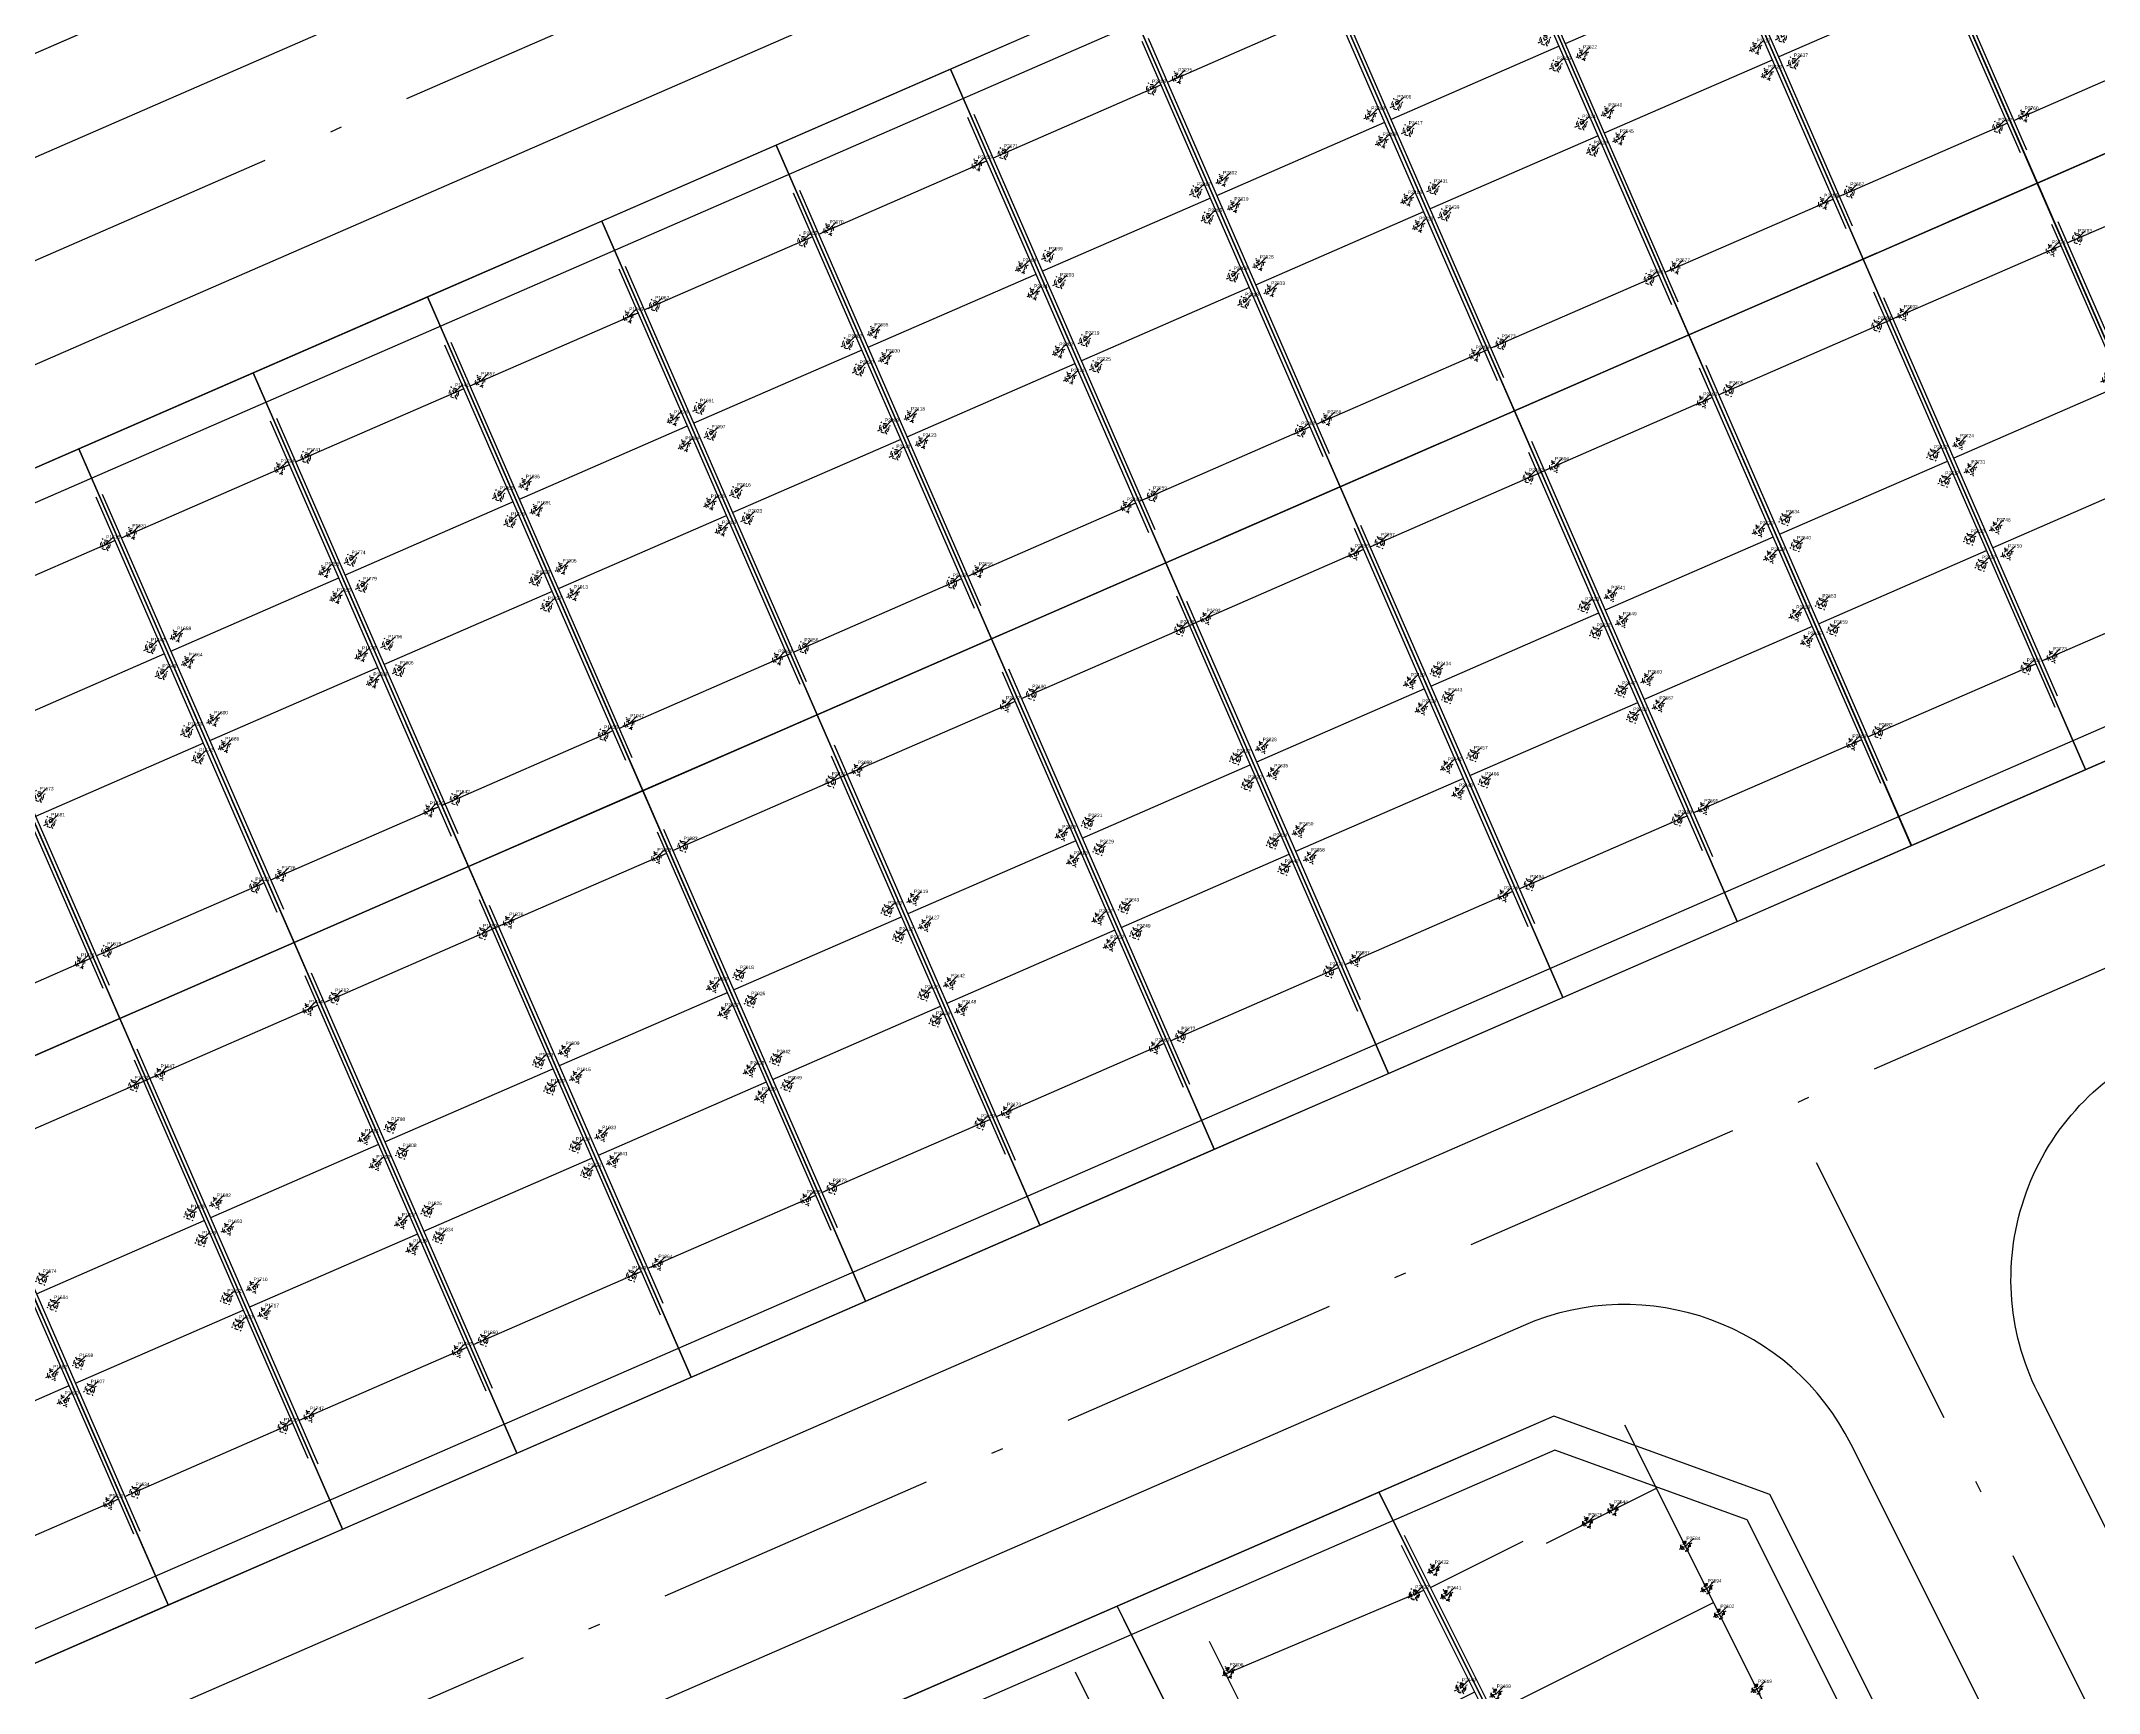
# Model space of a CAD drawing. Header units: millimetres. Extents: x 567980 to 569430, y 2065777 to 2066666.
# Drawn here: x 568764.2 to 568829.1, y 2066406.3 to 2066458.4 of the extents above; entities that cross this region are included whole.
import ezdxf
from ezdxf.enums import TextEntityAlignment as Align
from ezdxf.xclip import XClip

# ---------------------------------------------------------------- set-up
doc = ezdxf.new("R2010")
doc.units = ezdxf.units.MM
for name, pattern in [('ACAD_ISO10W100', [18.5, 12, -3, 0.5, -3]), ('CENTER', [3, 1.5, -0.5, 0.5, -0.5]), ('CENTER2', [1.125, 0.75, -0.125, 0.125, -0.125]), ('HIDDEN', [0.75, 0.5, -0.25]), ('Xref Grid A16$0$CENTER2', [1.125, 0.75, -0.125, 0.125, -0.125])]:
    doc.linetypes.add(name, pattern=pattern)
for name, color, linetype in [('01.AXIS', 160, 'CENTER2'), ('13.BEAM', 8, 'Continuous'), ('CDC.01.AXIS', 160, 'CENTER2'), ('ChiaLo', 128, 'CENTER'), ('datOlienke', 42, 'Continuous'), ('LogDg', 7, 'Continuous'), ('LoLK', 6, 'Continuous'), ('RANHGIOI', 2, 'HIDDEN'), ('TimDg', 222, 'Continuous'), ('ViaHeS', 32, 'Continuous'), ('Xref Grid A16$0$01.AXIS', 160, 'Xref Grid A16$0$CENTER2')]:
    doc.layers.add(name, color=color, linetype=linetype)
for name, color, linetype, lineweight in [('A-DIM', 251, 'Continuous', 15), ('A-KY HIEU', 34, 'Continuous', 20), ('A-NET THAY', 125, 'Continuous', 18), ('A-TUONG', 255, 'Continuous', 35), ('boDnv', 54, 'Continuous', 25), ('E- RANH GIOI', 1, 'CENTER', 13), ('kata_text', 254, 'Continuous', 30)]:
    doc.layers.add(name, color=color, linetype=linetype, lineweight=lineweight)
doc.styles.add('kata_dim', font='vnrms.shx', dxfattribs={"width": 0.66, "oblique": 7})
doc.styles.add('kata_text', font='arial.ttf', dxfattribs={"width": 0.8})
doc.styles.add('rms', font='romans.shx', dxfattribs={"width": 0.7, "bigfont": 'vns.shx'})
doc.linetypes.add('ADL', pattern='A,0.125,-0.15,["++",rms,S=0.5,R=0,X=0,Y=-0.2245],-1.35,1.125', length=2.75)
doc.dimstyles.new('kata_dim_iso', dxfattribs={"dimtxt": 2.5, "dimasz": 1.5, "dimexe": 1.5, "dimexo": 2.5, "dimtad": 1, "dimdec": 0, "dimzin": 0, "dimdsep": 46, "dimtxsty": 'kata_dim', "dimblk": 'kata_block_ArchTick', "dimcen": 0.09, "dimdle": 1.2, "dimclrd": 8, "dimclre": 8, "dimclrt": 3, "dimadec": 0, "dimazin": 0, "dimtfac": 1, "dimtdec": 0, "dimtix": 1, "dimtofl": 0, "dimtmove": 0, "dimatfit": 3, "dimfxl": 3.75, "dimfxlon": 1, "dimtolj": 1, "dimtzin": 0, "dimarcsym": 0})

# ---------------------------------------------------------------- blocks, each defined once
blk = doc.blocks.new('NEN')
at = {"layer": 'boDnv', "color": 10, "linetype": 'ADL', "ltscale": 0.25}
for points in [[(116.663, 150.753), (122.733, 148.551), (135.807, 122.411), (133.753, 116.749), (-8.129, 54.905), (-13.649, 57.26), (-23.763, 84.693), (-21.221, 90.652)], [(156.672, 80.693), (146.026, 101.979), (139.956, 104.181), (-3.204, 41.78), (-5.746, 35.822), (2.49, 13.482), (8.01, 11.127), (154.618, 75.032)], [(138.064, -70.202), (163.347, -55.493), (165.206, -49.265), (120.533, 40.055), (114.463, 42.257), (87.67, 30.578), (85.617, 24.916), (132.335, -68.493)]]:
    blk.add_lwpolyline(points, close=True, dxfattribs=at)
at = {"layer": 'ChiaLo', "ltscale": 5}
for p, q in [((136.715, 66.137), (122.897, 97.836)), ((131.214, 63.74), (117.397, 95.439)), ((125.714, 61.342), (111.897, 93.041)), ((120.214, 58.945), (106.397, 90.644)), ((114.714, 56.547), (100.897, 88.247)), ((109.214, 54.15), (95.396, 85.849)), ((103.713, 51.752), (89.896, 83.452)), ((98.213, 49.355), (84.396, 81.054)), ((92.713, 46.957), (78.896, 78.657)), ((87.213, 44.56), (73.396, 76.259)), ((81.713, 42.163), (67.895, 73.862)), ((76.212, 39.765), (62.395, 71.464)), ((70.712, 37.368), (56.895, 69.067))]:
    blk.add_line(p, q, dxfattribs=at)
for points in [[(130.171, 135.915), (-19.638, 70.615)], [(152.12, 92.029), (-2.661, 24.563)], [(116.573, 25.616), (108.915, 40.929)], [(151.192, -63.721), (100.653, 37.328)]]:
    blk.add_lwpolyline(points, dxfattribs=at)
at = {"layer": 'datOlienke'}
for points in [[(116.629, 151.829), (123.449, 149.355), (136.893, 122.474), (134.546, 116.004), (-8.125, 53.816), (-14.438, 56.509), (-24.839, 84.72), (-21.985, 91.41)], [(157.758, 80.756), (146.742, 102.783), (139.922, 105.257), (-3.967, 42.538), (-6.821, 35.849), (1.701, 12.732), (8.014, 10.038), (155.411, 74.287)], [(138.192, -71.285), (164.192, -56.158), (166.277, -49.172), (121.249, 40.859), (114.429, 43.333), (86.877, 31.323), (84.53, 24.853), (131.634, -69.327)]]:
    blk.add_lwpolyline(points, close=True, dxfattribs=at)
at = {"layer": 'LogDg'}
blk.add_lwpolyline([(34.296, -348.766, -0.124666), (14.114, -339.771, 0.262937), (-5.331, -336.771, -0.009345), (-40.959, -349.473), (-145.868, -384.68, 0.405257), (-155.456, -403.235), (-146.557, -432.72), (-158.046, -436.187), (-166.572, -407.936, 0.423227), (-185.704, -398.049), (-272.077, -427.035, 0.40652), (-277.181, -436.964), (-262.947, -483.397), (-271.552, -486.035), (-285.593, -440.232, 0.421949), (-295.787, -434.992), (-422.26, -477.436, 0.346831), (-427.684, -485.726), (-426.662, -497.249, 0.109851), (-417.21, -527.045), (-422.398, -530.058, -0.109851), (-432.639, -497.779), (-433.194, -491.512, 0.484967), (-443.708, -484.634), (-484.199, -498.222, 0.36701), (-492.228, -511.51), (-484.402, -560.012), (-490.326, -560.967), (-497.433, -516.92, 0.457512), (-512.889, -507.388), (-525.337, -511.314, 0.375227), (-533.554, -524.795, 0.049445), (-523.248, -562.118), (-518.404, -576.577), (-525.515, -578.96), (-530.307, -564.659, -0.044276), (-540.221, -530.036, 0.448349), (-555.614, -520.863), (-568.853, -525.038), (-576.072, -502.149), (-552.391, -494.681, 0.333336), (-544.003, -482.976), (-545.865, -397.305, 0.120559), (-569.998, -307.198), (-621.979, -219.712, 0.334943), (-635.359, -214.239), (-686.931, -227.855), (-689.803, -216.977), (-647.957, -205.93, 0.498191), (-640.704, -188.198), (-654.378, -165.183, -0.144979), (-668.853, -108.061), (-659.845, 118.23, 0.428088), (-671.924, 130.707), (-689.222, 130.58), (-689.305, 141.83), (-670.344, 141.969, 0.400474), (-658.442, 153.492), (-657.828, 168.904), (-656.06, 189.374), (-648.588, 188.728), (-650.341, 168.432), (-650.889, 154.678, 0.425345), (-638.921, 142.201), (-621.613, 142.328, 0.402651), (-609.707, 153.94), (-609.387, 163.859, -0.019867), (-608.227, 179.942), (-606.8, 192.652), (-600.838, 191.983), (-602.264, 179.273, 0.019867), (-603.39, 163.665), (-603.676, 154.802, 0.425871), (-591.594, 142.415), (-548.362, 142.733), (-548.28, 131.483), (-592.887, 131.155, 0.401789), (-604.791, 119.578), (-607.754, 35.571, -0.005984), (-607.983, 30.718, 0.462462), (-599.177, 22.287), (-555.377, 26.801), (-554.762, 20.832), (-603.242, 15.836, 0.355613), (-610.381, 8.689), (-613.794, -24.838, 0.475348), (-605.015, -33.606), (-508.268, -23.636, 0.016072), (-476.806, -19.368, 0.37392), (-470.138, -11.259), (-470.705, 9.348), (-464.707, 9.513), (-464.235, -7.648, 0.461916), (-454.747, -15.288), (-421.581, -8.993, 0.020567), (-382.015, 0.216), (-299.764, 22.963, 0.415004), (-292.798, 35.293), (-296.969, 50.218), (-285.412, 53.448), (-281.218, 38.439, 0.413423), (-268.921, 31.492), (-169.968, 58.858, 0.427702), (-164.496, 69.052), (-169.623, 84.754), (-163.92, 86.616), (-158.479, 69.956, 0.400853), (-148.742, 64.729), (-123.897, 71.6, 0.437327), (-113.795, 91.173), (-114.462, 93.013), (-128.551, 136.154), (-105.736, 143.605), (-91.769, 100.833), (-90.91, 98.466, 0.429754), (-70.957, 89.772, 0.001079), (-63.934, 92.766, 0.001474), (-62.342, 93.454), (-47.534, 99.909, 0.386536), (-43.126, 109.726), (-48.301, 125.574), (-42.598, 127.436), (-38.076, 113.59, 0.442444), (-27.275, 108.739), (111.617, 169.28, 0.414214), (115.754, 179.811), (109.361, 194.478), (114.861, 196.875), (121.255, 182.208, 0.414214), (131.785, 178.071), (252.97, 230.894), (276.872, 241.312), (291.579, 249.057, 0.419837), (295.267, 261.365), (290.95, 269.196), (301.459, 274.99), (306.058, 266.648, 0.408717), (318.136, 263.031), (326.546, 267.464), (332.148, 256.836), (324.233, 252.656, 0.419466), (320.555, 240.352), (397.092, 101.523, 0.433643), (408.413, 98.649), (440.787, 119.386), (444.023, 114.334), (410.428, 92.813, 0.395048), (407.737, 82.215), (451.056, 3.639, -0.005576), (472.219, -35.781, 0.422017), (490.066, -41.118), (502.995, -33.918), (514.672, -54.886), (500.295, -62.892, 0.404193), (495.052, -80.181), (502.502, -94.711), (491.824, -100.186), (485.095, -87.061, 0.424556), (467.192, -81.64), (316.164, -165.913), (307.211, -171.115, 0.396001), (304.075, -181.611), (326.147, -225.742), (318.098, -229.768), (296.726, -187.038, 0.432664), (285.552, -183.699), (178.072, -246.148, 0.389772), (174.86, -256.488), (194.1, -297.126), (188.677, -299.693), (170.231, -260.733, 0.439085), (158.982, -257.239), (145.496, -265.075, -0.013452), (97.701, -291.151, 0.262926), (86.853, -307.563, -0.162068), (76.015, -333.842, 0.270323), (72.318, -353.653), (79.981, -375.074), (57.383, -383.157), (49.72, -361.737, 0.270325), (34.296, -348.766)], format="xyb", dxfattribs=at)
for points in [[(-6.653, 51.185), (136.874, 113.746, 0.429738), (140.832, 124.658), (126.05, 154.214, 0.398858), (115.699, 157.969), (-24.481, 96.867, 0.397369), (-28.79, 86.766), (-17.356, 55.751, 0.431261)], [(-1.168, 12.049), (-9.545, 35.211, -0.395588), (-5.218, 45.265), (140.335, 108.71, -0.398858), (150.687, 104.955), (161.697, 82.941, -0.429738), (157.739, 72.029), (9.552, 7.436, -0.433088)], [(133.661, 54.988), (161.2, 66.992, -0.398858), (171.552, 63.237), (214.134, -21.902, -0.395833), (211.002, -32.395), (185.019, -47.512, -0.432836), (173.841, -44.175), (129.703, 44.076, -0.429738)], [(81.968, 23.269), (128.805, -70.377, 0.432836), (139.983, -73.714), (165.966, -58.597, 0.395833), (169.098, -48.104), (123.817, 42.43, 0.398858), (113.466, 46.185), (85.926, 34.181, 0.429738)]]:
    blk.add_lwpolyline(points, format="xyb", close=True, dxfattribs=at)
at = {"layer": 'LoLK'}
for points in [[(63.469, 106.84), (57.969, 104.443), (65.961, 86.109), (71.461, 88.506)], [(128.398, 100.234), (122.897, 97.836), (129.69, 82.252), (135.19, 84.65)], [(122.897, 97.836), (117.397, 95.439), (124.19, 79.855), (129.69, 82.252)], [(117.397, 95.439), (111.897, 93.041), (118.69, 77.458), (124.19, 79.855)], [(111.897, 93.041), (106.397, 90.644), (113.19, 75.06), (118.69, 77.458)], [(106.397, 90.644), (100.897, 88.247), (107.689, 72.663), (113.19, 75.06)], [(100.897, 88.247), (95.396, 85.849), (102.189, 70.265), (107.689, 72.663)], [(95.396, 85.849), (89.896, 83.452), (96.689, 67.868), (102.189, 70.265)], [(135.19, 84.65), (129.69, 82.252), (136.715, 66.137), (142.215, 68.535)], [(89.896, 83.452), (84.396, 81.054), (91.189, 65.47), (96.689, 67.868)], [(129.69, 82.252), (124.19, 79.855), (131.214, 63.74), (136.715, 66.137)], [(84.396, 81.054), (78.896, 78.657), (85.689, 63.073), (91.189, 65.47)], [(124.19, 79.855), (118.69, 77.458), (125.714, 61.342), (131.214, 63.74)], [(78.896, 78.657), (73.396, 76.259), (80.188, 60.675), (85.689, 63.073)], [(118.69, 77.458), (113.19, 75.06), (120.214, 58.945), (125.714, 61.342)], [(73.396, 76.259), (67.895, 73.862), (74.688, 58.278), (80.188, 60.675)], [(113.19, 75.06), (107.689, 72.663), (114.714, 56.547), (120.214, 58.945)], [(67.895, 73.862), (62.395, 71.464), (69.188, 55.88), (74.688, 58.278)], [(107.689, 72.663), (102.189, 70.265), (109.214, 54.15), (114.714, 56.547)], [(62.395, 71.464), (56.895, 69.067), (63.688, 53.483), (69.188, 55.88)], [(102.189, 70.265), (96.689, 67.868), (103.713, 51.752), (109.214, 54.15)], [(96.689, 67.868), (91.189, 65.47), (98.213, 49.355), (103.713, 51.752)], [(91.189, 65.47), (85.689, 63.073), (92.713, 46.957), (98.213, 49.355)], [(85.689, 63.073), (80.188, 60.675), (87.213, 44.56), (92.713, 46.957)], [(80.188, 60.675), (74.688, 58.278), (81.713, 42.163), (87.213, 44.56)], [(74.688, 58.278), (69.188, 55.88), (76.212, 39.765), (81.713, 42.163)], [(69.188, 55.88), (63.688, 53.483), (70.712, 37.368), (76.212, 39.765)], [(63.688, 53.483), (58.188, 51.086), (65.212, 34.97), (70.712, 37.368)], [(121.249, 40.859), (114.429, 43.333), (108.915, 40.929), (116.573, 25.616), (126.412, 30.537)], [(108.915, 40.929), (100.653, 37.328), (108.524, 21.59), (116.573, 25.616)], [(100.653, 37.328), (92.391, 33.727), (100.475, 17.564), (108.524, 21.59)]]:
    blk.add_lwpolyline(points, close=True, dxfattribs=at)
at = {"layer": 'RANHGIOI', "color": 1, "ltscale": 9, "const_width": 1}
blk.add_lwpolyline([(460, -51.299, 0.006594), (435.293, -5.051), (303.078, 234.769), (284.672, 225.077), (-55.993, 76.586), (-56.839, 76.223, -0.005137), (-90.743, 62.093), (-377.217, -17.133, -0.020567), (-418.225, -26.678), (-463.443, -35.259, -0.021218), (-506.422, -41.541), (-623.638, -53.62), (-626.464, -70.884, 0.128574), (-620.42, -135.36), (-615.505, -148.86, 0.039408), (-607.143, -167.188), (-594.172, -190.555), (-547.57, -259.493, -0.11987), (-522.704, -326.397), (-507.917, -451.947), (-504.475, -473.277), (-499.271, -471.636), (-50.48, -321.024, 0.050684), (130.425, -239.135), (301.319, -139.843)], format="xyb", close=True, dxfattribs=at)
at = {"layer": 'RANHGIOI', "color": 5, "ltscale": 20, "const_width": 3}
blk.add_lwpolyline([(77.126, -402.722), (-90.743, 62.093)], dxfattribs=at)
at = {"layer": 'TimDg', "linetype": 'ACAD_ISO10W100', "ltscale": 0.75}
blk.add_lwpolyline([(-618.456, -41.023), (-507.652, -29.604, 0.021218), (-465.681, -23.47), (-420.462, -14.888, 0.020567), (-380.415, -5.567), (-94.607, 73.475, 0.005041), (-61.569, 87.252, 0.001474), (-59.945, 87.954), (279.472, 235.9), (307.904, 250.872)], format="xyb", dxfattribs=at)
for points in [[(80.71, -412.741), (34.278, -282.941), (-103.138, 96.993), (-128.229, 173.827)], [(335.549, -254.599), (124.099, 168.176)], [(150.079, 116.23), (-16.139, 43.778)], [(170.944, 74.512), (-58.789, -25.625)], [(176.4, -55.997), (121.833, 53.105)]]:
    blk.add_lwpolyline(points, dxfattribs=at)
at = {"layer": 'ViaHeS', "elevation": 0}
blk.add_lwpolyline([(-483.362, -504.27), (-441.21, -490.124), (-436.029, -493.514), (-435.627, -498.044, 0.109851), (-424.993, -531.564), (-414.615, -525.539, -0.109851), (-423.674, -496.984), (-424.342, -489.445), (-420.001, -483.006), (-295.249, -441.14), (-289.043, -444.33), (-275.854, -487.354), (-258.645, -482.078), (-271.972, -438.601), (-268.698, -432.23), (-181.634, -403.012), (-172.975, -407.486), (-163.79, -437.92), (-140.813, -430.986), (-150.211, -399.847), (-145.597, -390.918), (-39.026, -355.153, 0.008545), (-6.235, -343.522, -0.249193), (12.375, -345.964, 0.09975), (30.772, -354.181, -0.256949), (45.215, -366.957), (51.733, -385.178), (85.63, -373.053), (79.112, -354.831, -0.256949), (82.174, -335.793, 0.136918), (92.607, -310.438, -0.249193), (103.308, -295.017, 0.012659), (148.511, -270.262), (162.157, -262.333), (168.62, -264.341), (185.966, -300.977), (196.811, -295.842), (179.033, -258.291), (181.216, -251.26), (287.384, -189.574), (293.944, -191.534), (314.073, -231.781), (330.172, -223.729), (309.538, -182.474), (311.625, -175.49), (319.134, -171.127), (408.277, -121.386), (412.274, -122.589), (434.351, -165.321), (442.347, -161.19), (420.137, -118.201), (421.38, -114.074), (470.335, -86.758), (479.641, -89.576), (486.485, -102.924), (507.841, -91.973), (500.499, -77.654), (503.421, -68.019), (517.591, -60.128), (500.076, -28.676), (486.971, -35.974), (477.625, -33.17, 0.0056), (456.311, 6.536), (412.324, 86.322), (414.12, 93.398), (444.832, 113.071), (439.977, 120.649), (409.766, 101.296), (403.142, 102.978), (327.714, 239.794), (330.524, 249.193), (334.945, 251.528), (323.749, 272.772), (318.926, 270.23), (309.354, 273.096), (306.713, 277.887), (285.696, 266.299), (288.11, 261.921), (285.295, 252.529), (274.271, 246.724), (129.387, 183.571), (122.806, 186.157), (117.612, 198.074), (106.611, 193.279), (111.806, 181.362), (109.22, 174.781), (26.33, 138.65), (-29.869, 114.154), (-36.004, 116.909), (-39.746, 128.368), (-51.153, 124.642), (-47.055, 112.092), (-50.086, 105.341), (-75.921, 94.08), (-84.511, 97.937), (-100.033, 145.467), (-134.254, 134.292), (-118.657, 86.529), (-123.231, 78.009), (-150.258, 70.535), (-156.629, 73.955), (-161.068, 87.547), (-172.475, 83.822), (-168.207, 70.753), (-171.474, 64.667), (-269.546, 37.545), (-275.711, 41.028), (-279.634, 55.063), (-302.748, 48.603), (-298.843, 34.63), (-302.316, 28.482), (-383.614, 5.999, -0.020567), (-422.7, -3.099), (-456.246, -9.465), (-461.296, -5.399), (-461.708, 9.595), (-473.703, 9.265), (-473.239, -7.637), (-478.028, -13.489, -0.015955), (-508.883, -17.667), (-606.147, -27.691), (-610.614, -23.229), (-607.49, 7.461), (-602.01, 12.947), (-554.455, 17.848), (-555.685, 29.785), (-600.448, 25.172), (-605.043, 29.645, 0.007073), (-604.756, 35.466), (-601.912, 116.095), (-594.665, 123.142), (-548.221, 123.483), (-548.421, 150.733), (-593.42, 150.402), (-600.493, 157.35, -0.027886), (-599.283, 178.939), (-597.857, 191.648), (-609.782, 192.987), (-611.208, 180.277, 0.019867), (-612.385, 163.955), (-612.597, 157.389), (-619.823, 150.342), (-639.316, 150.198), (-646.998, 158.133), (-646.598, 168.196), (-644.852, 188.405), (-659.796, 189.697), (-661.572, 169.14), (-662.014, 158.023), (-670.332, 149.97), (-689.364, 149.83), (-689.163, 122.58), (-671.417, 122.71), (-663.736, 114.776), (-672.6, -107.912, 0.144979), (-657.602, -167.099), (-644.687, -188.836), (-648.335, -197.756), (-691.845, -209.242), (-684.889, -235.59), (-633.86, -222.118), (-622.039, -226.953), (-573.255, -309.058, -0.120474), (-549.614, -397.387), (-547.842, -478.902), (-555.298, -489.306), (-577.876, -496.427), (-567.048, -530.76), (-552.743, -526.248), (-543.713, -531.719, 0.042979), (-533.836, -565.928), (-529.071, -580.151), (-514.848, -575.386), (-519.719, -560.846, -0.045576), (-529.315, -527.166), (-523.005, -516.87), (-508.247, -512.215), (-500.456, -517.02), (-493.287, -561.445), (-481.44, -559.534), (-488.883, -513.408), (-483.362, -504.27)], format="xyb", dxfattribs=at)
at = {"layer": 'ViaHeS'}
for points in [[(116.629, 151.829), (123.449, 149.355), (136.893, 122.474), (134.546, 116.004), (-8.125, 53.816), (-14.438, 56.509), (-24.839, 84.72), (-21.985, 91.41)], [(157.758, 80.756), (146.742, 102.783), (139.922, 105.257), (-3.967, 42.538), (-6.821, 35.849), (1.701, 12.732), (8.014, 10.038), (155.411, 74.287)], [(138.192, -71.285), (164.192, -56.158), (166.277, -49.172), (121.249, 40.859), (114.429, 43.333), (86.877, 31.323), (84.53, 24.853), (131.634, -69.327)]]:
    blk.add_lwpolyline(points, close=True, dxfattribs=at)
blk = doc.blocks.new('NEN M01')
at = {"layer": 'datOlienke'}
blk.add_lwpolyline([(4.737, 4.993), (3.439, 29.587), (-1.824, 34.58), (-158.789, 34.58), (-164.078, 29.588), (-165.502, 4.992), (-160.791, 0), (0, 0)], close=True, dxfattribs=at)
at = {"layer": 'LoLK'}
for points in [[(-86.396, 34.58), (-92.396, 34.58), (-92.396, 17.58), (-86.396, 17.58)], [(-80.396, 34.58), (-86.396, 34.58), (-86.396, 17.58), (-80.396, 17.58)], [(-74.396, 34.58), (-80.396, 34.58), (-80.396, 17.58), (-74.396, 17.58)], [(-68.396, 34.58), (-74.396, 34.58), (-74.396, 17.58), (-68.396, 17.58)], [(-62.396, 34.58), (-68.396, 34.58), (-68.396, 17.58), (-62.396, 17.58)], [(-56.396, 34.58), (-62.396, 34.58), (-62.396, 17.58), (-56.396, 17.58)], [(-50.396, 34.58), (-56.396, 34.58), (-56.396, 17.58), (-50.396, 17.58)], [(-44.396, 34.58), (-50.396, 34.58), (-50.396, 17.58), (-44.396, 17.58)], [(-38.396, 34.58), (-44.396, 34.58), (-44.396, 17.58), (-38.396, 17.58)], [(-32.396, 34.58), (-38.396, 34.58), (-38.396, 17.58), (-32.396, 17.58)], [(-26.396, 34.58), (-32.396, 34.58), (-32.396, 17.58), (-26.396, 17.58)], [(-20.396, 34.58), (-26.396, 34.58), (-26.396, 17.58), (-20.396, 17.58)], [(-14.396, 34.58), (-20.396, 34.58), (-20.396, 17.58), (-14.396, 17.58)], [(-92.396, 17.58), (-98.396, 17.58), (-98.396, 0), (-92.396, 0)], [(-86.396, 17.58), (-92.396, 17.58), (-92.396, 0), (-86.396, 0)], [(-80.396, 17.58), (-86.396, 17.58), (-86.396, 0), (-80.396, 0)], [(-74.396, 17.58), (-80.396, 17.58), (-80.396, 0), (-74.396, 0)], [(-68.396, 17.58), (-74.396, 17.58), (-74.396, 0), (-68.396, 0)], [(-62.396, 17.58), (-68.396, 17.58), (-68.396, 0), (-62.396, 0)], [(-56.396, 17.58), (-62.396, 17.58), (-62.396, 0), (-56.396, 0)], [(-50.396, 17.58), (-56.396, 17.58), (-56.396, 0), (-50.396, 0)], [(-44.396, 17.58), (-50.396, 17.58), (-50.396, 0), (-44.396, 0)], [(-38.396, 17.58), (-44.396, 17.58), (-44.396, 0), (-38.396, 0)], [(-32.396, 17.58), (-38.396, 17.58), (-38.396, 0), (-32.396, 0)], [(-26.396, 17.58), (-32.396, 17.58), (-32.396, 0), (-26.396, 0)], [(-20.396, 17.58), (-26.396, 17.58), (-26.396, 0), (-20.396, 0)], [(-14.396, 17.58), (-20.396, 17.58), (-20.396, 0), (-14.396, 0)]]:
    blk.add_lwpolyline(points, close=True, dxfattribs=at)
blk = doc.blocks.new('A$C758D662A')
at = {"linetype": 'HIDDEN', "ltscale": 500}
for radius in [300, 200]:
    blk.add_circle((0, 0), radius, dxfattribs=at)
at = {"layer": 'CDC.01.AXIS', "ltscale": 200}
for p, q in [((437, 0), (-437, 0)), ((0, 437), (0, -437))]:
    blk.add_line(p, q, dxfattribs=at)
blk = doc.blocks.new('A16 - 2')
at = {"layer": 'Xref Grid A16$0$01.AXIS', "ltscale": 500}
for p, q in [((0.11, -1.37), (0.11, -15.086)), ((5.89, -1.37), (5.89, -15.086)), ((0.11, -2.11), (6, -2.11)), ((0.11, -6.91), (5.89, -6.91)), ((0.11, -9.99), (5.89, -9.99)), ((0.11, -13.89), (5.89, -13.89))]:
    blk.add_line(p, q, dxfattribs=at)
at = {"xscale": 0.0005, "yscale": 0.0005, "zscale": 0.0005}
for p in [(0.45, -2.11), (5.55, -2.11), (0.45, -6.55), (5.55, -6.55), (0.45, -7.45), (5.55, -7.45), (0.45, -9.45), (5.55, -9.45), (0.45, -10.35), (5.55, -10.35), (0.45, -13.89), (5.55, -13.89)]:
    blk.add_blockref('A$C758D662A', p, dxfattribs=at)
blk = doc.blocks.new('A11 - 2')
at = {"layer": 'Xref Grid A16$0$01.AXIS', "ltscale": 500}
for p, q in [((0.11, -1.086), (0.11, -15.387)), ((5.89, -1.086), (5.89, -15.387)), ((0.11, -2.11), (6, -2.11)), ((0.11, -6.91), (5.89, -6.91)), ((0.11, -9.99), (5.89, -9.99)), ((0.11, -13.89), (5.89, -13.89))]:
    blk.add_line(p, q, dxfattribs=at)
at = {"xscale": 0.0005, "yscale": 0.0005, "zscale": 0.0005}
for p in [(0.45, -2.11), (5.55, -2.11), (0.45, -6.55), (5.55, -6.55), (0.45, -7.45), (5.55, -7.45), (0.45, -9.45), (5.55, -9.45), (0.45, -10.35), (5.55, -10.35), (0.45, -13.89), (5.55, -13.89)]:
    blk.add_blockref('A$C758D662A', p, dxfattribs=at)
blk = doc.blocks.new('A16 SAO - 2')
at = {"layer": 'Xref Grid A16$0$01.AXIS', "ltscale": 500}
for p, q in [((0.11, -1.086), (0.11, -15.387)), ((5.89, -1.086), (5.89, -15.387)), ((0.11, -2.11), (6, -2.11)), ((0.11, -6.91), (5.89, -6.91)), ((0.11, -9.99), (5.89, -9.99)), ((0.11, -13.89), (5.89, -13.89))]:
    blk.add_line(p, q, dxfattribs=at)
at = {"xscale": 0.0005, "yscale": 0.0005, "zscale": 0.0005}
for p in [(0.45, -2.11), (5.55, -2.11), (0.45, -6.55), (5.55, -6.55), (0.45, -7.45), (5.55, -7.45), (0.45, -9.45), (5.55, -9.45), (0.45, -10.35), (5.55, -10.35), (0.45, -13.89), (5.55, -13.89)]:
    blk.add_blockref('A$C758D662A', p, dxfattribs=at)
blk = doc.blocks.new('A11 SAO-2')
at = {"layer": 'Xref Grid A16$0$01.AXIS', "ltscale": 500}
for p, q in [((0.11, -1.086), (0.11, -15.387)), ((5.89, -1.086), (5.89, -15.387)), ((0.11, -2.11), (5.89, -2.11)), ((0.11, -6.91), (5.89, -6.91)), ((0.11, -9.99), (5.89, -9.99)), ((0.11, -13.89), (5.89, -13.89))]:
    blk.add_line(p, q, dxfattribs=at)
at = {"xscale": 0.0005, "yscale": 0.0005, "zscale": 0.0005}
for p in [(0.45, -2.11), (5.55, -2.11), (0.45, -6.55), (5.55, -6.55), (0.45, -7.45), (5.55, -7.45), (0.45, -9.45), (5.55, -9.45), (0.45, -10.35), (5.55, -10.35), (0.45, -13.89), (5.55, -13.89)]:
    blk.add_blockref('A$C758D662A', p, dxfattribs=at)
blk = doc.blocks.new('NEN H01')
at = {"layer": 'datOlienke'}
blk.add_lwpolyline([(-2.11, 40), (3.153, 35.007), (4.737, 4.993), (0, 0), (-155.636, 0), (-160.347, 4.992), (-158.608, 35.008), (-153.319, 40)], close=True, dxfattribs=at)
at = {"layer": 'LoLK'}
blk.add_lwpolyline([(-68.818, 20), (-74.818, 20), (-74.818, 0), (-68.818, 0)], close=True, dxfattribs=at)
blk = doc.blocks.new('T2 CUM A7')
at = {"layer": '01.AXIS', "ltscale": 500}
for p, q in [((0.11, 0.914), (0.11, -14.466)), ((7.89, 0.914), (7.89, -14.466)), ((8.11, 0.914, 0), (8.11, -14.322, 0)), ((14.89, 0.914, 0), (14.89, -14.322, 0)), ((19.11, 0.914, 0), (19.11, -13.297, 0)), ((25.89, 0.914, 0), (25.89, -13.297, 0)), ((26.11, 0.914, 0), (26.11, -13.543, 0)), ((33.89, 0.914, 0), (33.89, -13.543, 0)), ((0.05, -0.11), (7.89, -0.11)), ((14.94, -0.11, 0), (8.11, -0.11, 0)), ((19.05, -0.11, 0), (25.89, -0.11, 0)), ((26.11, -0.11, 0), (33.89, -0.11, 0)), ((26.11, -3.71, 0), (33.89, -3.71, 0)), ((14.89, -4.41, 0), (8.11, -4.41, 0)), ((19.11, -4.11, 0), (25.89, -4.11, 0)), ((0.11, -5.21), (7.89, -5.21)), ((26.11, -7.28, 0), (33.89, -7.28, 0)), ((14.89, -8.43, 0), (8.11, -8.43, 0)), ((19.11, -8.13, 0), (25.89, -8.13, 0)), ((0.11, -8.81), (7.89, -8.81)), ((30.014, -11.32, 0), (33.89, -11.32, 0)), ((26.11, -11.7, 0), (29.38, -11.7, 0)), ((0.11, -12.85), (7.89, -12.85))]:
    blk.add_line(p, q, dxfattribs=at)
at = {"layer": '01.AXIS', "ltscale": 500, "elevation": 0}
for points in [[(19.11, -12.153), (25.89, -11.724)], [(14.89, -12.41), (8.11, -12.84)]]:
    blk.add_lwpolyline(points, dxfattribs=at)
at = {"layer": '13.BEAM', "ltscale": 500}
blk.add_line((7.442, -13.011), (7.443, -13.011), dxfattribs=at)
at = {"yscale": 0.0005, "zscale": 0.0005}
for p, xscale in [((0.2, -0.11), 0.0005), ((7.55, -0.11), -0.0005), ((8.45, -0.11, 0), 0.0005), ((14.79, -0.11, 0), -0.0005), ((19.2, -0.11, 0), 0.0005), ((25.55, -0.11, 0), -0.0005), ((26.45, 0.34), 0.0005), ((30.17, -0.11, 0), 0.0005), ((33.85, 0.34), 0.0005), ((26.45, -0.56), 0.0005), ((33.85, -0.56), 0.0005), ((26.45, -3.32), 0.0005), ((33.89, -3.32), 0.0005), ((8.45, -3.82, 0), 0.0005), ((14.89, -3.82, 0), -0.0005), ((19.11, -3.66, 0), 0.0005), ((25.55, -3.66, 0), -0.0005), ((0.11, -4.71), 0.0005), ((8.45, -4.72, 0), 0.0005), ((14.89, -4.72, 0), -0.0005), ((19.11, -4.56, 0), 0.0005), ((25.55, -4.56, 0), -0.0005), ((26.45, -4.22), 0.0005), ((33.89, -4.22), 0.0005), ((0.11, -5.61), 0.0005), ((26.45, -6.87), 0.0005), ((33.89, -6.87, 0), 0.0005), ((8.45, -7.84, 0), 0.0005), ((14.89, -7.845, 0), -0.0005), ((19.11, -7.54, 0), 0.0005), ((25.55, -7.54, 0), -0.0005), ((26.45, -7.77), 0.0005), ((33.89, -7.77, 0), 0.0005), ((0.11, -8.22), 0.0005), ((7.55, -8.22), -0.0005), ((19.11, -8.44, 0), 0.0005), ((25.55, -8.44, 0), -0.0005), ((0.11, -9.12), 0.0005), ((7.55, -9.12), -0.0005), ((8.45, -8.74, 0), 0.0005), ((14.89, -8.745, 0), -0.0005), ((33.89, -9.267), 0.0005), ((26.45, -11.25, 0), 0.0005), ((0.11, -11.64), 0.0005), ((25.55, -11.725, 0), -0.0005), ((31.457, -11.32, 0), 0.0005), ((32.357, -11.32, 0), 0.0005), ((14.793, -12.42, 0), -0.0005), ((19.21, -12.15, 0), 0.0005), ((26.45, -12.15, 0), 0.0005), ((7.55, -12.873), -0.0005), ((8.45, -12.856, 0), 0.0005)]:
    blk.add_blockref('A$C758D662A', p, dxfattribs=dict(at, xscale=xscale))
at = {"yscale": 0.0005, "zscale": 0.0005, "rotation": 270}
for p, xscale in [((5.41, -0.11), 0.0005), ((6.31, -0.11), 0.0005), ((7.55, -4.86), -0.0005), ((7.55, -5.76), -0.0005), ((1.47, -13.25), 0.0005), ((2.37, -13.25), 0.0005)]:
    blk.add_blockref('A$C758D662A', p, dxfattribs=dict(at, xscale=xscale))
blk = doc.blocks.new('kata_block_ArchTick')
at = {"color": 8}
blk.add_line((1, 0), (-1, 0), dxfattribs=at)
at = {"color": 8, "const_width": 0.15}
blk.add_lwpolyline([(-0.5, -0.5), (0.5, 0.5)], dxfattribs=at)
blk = doc.blocks.new('A$C33BC4D2A')
at = {"layer": 'A-KY HIEU', "color": 0, "const_width": 1.022}
blk.add_lwpolyline([(14.345, -292.097), (14.345, -4.903), (414.985, -4.903), (414.985, -292.097)], close=True, dxfattribs=at)
at = {"layer": 'Defpoints', "color": 125}
blk.add_lwpolyline([(0, -297), (420, -297), (420, 0), (0, 0)], close=True, dxfattribs=at)
blk = doc.blocks.new('*U58')
at = {"color": 0, "ltscale": 0.8, "style": 'kata_text', "width": 0.8, "flags": 1}
blk.add_attdef('CHU_THICH', text='', height=2.2, dxfattribs=at).set_placement((0, 0), align=Align.MIDDLE_CENTER)
at = {"color": 0, "ltscale": 0.8, "style": 'kata_text', "width": 0.8}
blk.add_attdef('TEN', text='', height=2.2, dxfattribs=at).set_placement((5, 5), align=Align.MIDDLE_CENTER)
at = {"layer": 'Defpoints'}
blk.add_leader([(0, 0), (5, 5)], dimstyle='kata_dim_iso', override={"dimasz": 0.6, "dimgap": 0.625, "dimtad": 0}, dxfattribs=at)
blk = doc.blocks.new('A$C1AAD29DE')
at = {"layer": 'kata_text', "xscale": 50, "yscale": 50, "zscale": 50}
for p, values in [((185238, 20673, 0), {'TEN': 'P2522'}), ((190731, 20878, 0), {'TEN': 'P2617'}), ((172421, 19946, 0), {'TEN': 'P2275'}), ((184410, 20313, 0), {'TEN': 'P2506'}), ((191091, 20051, 0), {'TEN': 'P2626'}), ((191919, 20412, 0), {'TEN': 'P2637'}), ((171593, 19585, 0), {'TEN': 'P2258'}), ((178531, 18735, 0), {'TEN': 'P2393'}), ((179358, 19096, 0), {'TEN': 'P2406'}), ((186040, 18834, 0), {'TEN': 'P2540'}), ((199218, 18733, 0), {'TEN': 'P2760'}), ((179719, 18268, 0), {'TEN': 'P2417'}), ((185212, 18473, 0), {'TEN': 'P2521'}), ((186401, 18006, 0), {'TEN': 'P2545'}), ((198390, 18373, 0), {'TEN': 'P2747'}), ((166902, 17541, 0), {'TEN': 'P2171'}), ((178891, 17907, 0), {'TEN': 'P2399'}), ((185573, 17645, 0), {'TEN': 'P2529'}), ((166074, 17180, 0), {'TEN': 'P2155'}), ((173840, 16690, 0), {'TEN': 'P2302'}), ((173012, 16329, 0), {'TEN': 'P2287'}), ((179693, 16068, 0), {'TEN': 'P2416'}), ((180521, 16428, 0), {'TEN': 'P2431'}), ((193699, 16328, 0), {'TEN': 'P2667'}), ((173373, 15502, 0), {'TEN': 'P2295'}), ((174201, 15862, 0), {'TEN': 'P2310'}), ((180882, 15600, 0), {'TEN': 'P2439'}), ((192872, 15967, 0), {'TEN': 'P2655'}), ((160555, 14774, 0), {'TEN': 'P2055'}), ((161383, 15135, 0), {'TEN': 'P2070'}), ((180054, 15240, 0), {'TEN': 'P2423'}), ((200910, 14851, 0), {'TEN': 'P2783'}), ((168321, 14285, 0), {'TEN': 'P2199'}), ((200082, 14491, 0), {'TEN': 'P2771'}), ((167493, 13924, 0), {'TEN': 'P2184'}), ((168682, 13457, 0), {'TEN': 'P2203'}), ((174175, 13662, 0), {'TEN': 'P2309'}), ((175002, 14023, 0), {'TEN': 'P2326'}), ((187353, 13561, 0), {'TEN': 'P2561'}), ((188181, 13922, 0), {'TEN': 'P2577'}), ((155865, 12730, 0), {'TEN': 'P1962'}), ((167854, 13096, 0), {'TEN': 'P2191'}), ((174535, 12834, 0), {'TEN': 'P2318'}), ((175363, 13195, 0), {'TEN': 'P2333'}), ((155037, 12369, 0), {'TEN': 'P1946'}), ((194563, 12085, 0), {'TEN': 'P2681'}), ((195391, 12446, 0), {'TEN': 'P2692'}), ((161975, 11518, 0), {'TEN': 'P2082'}), ((162803, 11879, 0), {'TEN': 'P2095'}), ((169484, 11617, 0), {'TEN': 'P2219'}), ((182662, 11517, 0), {'TEN': 'P2473'}), ((163163, 11051, 0), {'TEN': 'P2100'}), ((168656, 11256, 0), {'TEN': 'P2202'}), ((169845, 10790, 0), {'TEN': 'P2225'}), ((181834, 11156, 0), {'TEN': 'P2459'}), ((150346, 10324, 0), {'TEN': 'P1857'}), ((162336, 10691, 0), {'TEN': 'P2090'}), ((169017, 10429, 0), {'TEN': 'P2211'}), ((149518, 9963, 0), {'TEN': 'P1841'}), ((157284, 9474, 0), {'TEN': 'P1991'}), ((189045, 9680, 0), {'TEN': 'P2590'}), ((189873, 10041, 0), {'TEN': 'P2605'}), ((156456, 9113, 0), {'TEN': 'P1974'}), ((163137, 8851, 0), {'TEN': 'P2099'}), ((163965, 9212, 0), {'TEN': 'P2118'}), ((177143, 9111, 0), {'TEN': 'P2368'}), ((156817, 8285, 0), {'TEN': 'P1984'}), ((157645, 8646, 0), {'TEN': 'P1997'}), ((164326, 8384, 0), {'TEN': 'P2123'}), ((176316, 8751, 0), {'TEN': 'P2352'}), ((197171, 8362, 0), {'TEN': 'P2724'}), ((144000, 7558, 0), {'TEN': 'P1724'}), ((144827, 7919, 0), {'TEN': 'P1741'}), ((163498, 8023, 0), {'TEN': 'P2110'}), ((184354, 7635, 0), {'TEN': 'P2504'}), ((196344, 8002, 0), {'TEN': 'P2712'}), ((197532, 7534, 0), {'TEN': 'P2731'}), ((151765, 7068, 0), {'TEN': 'P1886'}), ((183526, 7274, 0), {'TEN': 'P2492'}), ((196704, 7174, 0), {'TEN': 'P2717'}), ((150937, 6707, 0), {'TEN': 'P1868'}), ((152126, 6241, 0), {'TEN': 'P1891'}), ((157619, 6446, 0), {'TEN': 'P1995'}), ((158447, 6806, 0), {'TEN': 'P2016'}), ((170797, 6345, 0), {'TEN': 'P2245'}), ((171625, 6706, 0), {'TEN': 'P2259'}), ((151298, 5880, 0), {'TEN': 'P1878'}), ((157980, 5618, 0), {'TEN': 'P2003'}), ((158807, 5979, 0), {'TEN': 'P2023'}), ((190825, 5596, 0), {'TEN': 'P2620'}), ((191653, 5957, 0), {'TEN': 'P2634'}), ((198334, 5695, 0), {'TEN': 'P2746'}), ((138481, 5152, 0), {'TEN': 'P1618'}), ((139309, 5513, 0), {'TEN': 'P1631'}), ((178835, 5229, 0), {'TEN': 'P2397'}), ((192013, 5129, 0), {'TEN': 'P2640'}), ((197506, 5334, 0), {'TEN': 'P2730'}), ((145419, 4302, 0), {'TEN': 'P1756'}), ((146247, 4663, 0), {'TEN': 'P1774'}), ((152928, 4401, 0), {'TEN': 'P1905'}), ((166106, 4300, 0), {'TEN': 'P2156'}), ((178008, 4869, 0), {'TEN': 'P2386'}), ((191186, 4768, 0), {'TEN': 'P2628'}), ((197867, 4506, 0), {'TEN': 'P2737'}), ((198695, 4867, 0), {'TEN': 'P2750'}), ((146607, 3835, 0), {'TEN': 'P1779'}), ((152100, 4040, 0), {'TEN': 'P1890'}), ((165278, 3939, 0), {'TEN': 'P2143'}), ((145780, 3474, 0), {'TEN': 'P1765'}), ((152461, 3212, 0), {'TEN': 'P1897'}), ((153289, 3573, 0), {'TEN': 'P1913'}), ((185306, 3190, 0), {'TEN': 'P2523'}), ((186134, 3551, 0), {'TEN': 'P2541'}), ((192815, 3289, 0), {'TEN': 'P2653'}), ((172489, 2463, 0), {'TEN': 'P2276'}), ((173317, 2824, 0), {'TEN': 'P2293'}), ((185667, 2363, 0), {'TEN': 'P2532'}), ((186495, 2724, 0), {'TEN': 'P2549'}), ((191988, 2929, 0), {'TEN': 'P2639'}), ((193176, 2462, 0), {'TEN': 'P2659'}), ((139900, 1896, 0), {'TEN': 'P1642'}), ((140728, 2257, 0), {'TEN': 'P1658'}), ((147409, 1995, 0), {'TEN': 'P1796'}), ((160587, 1895, 0), {'TEN': 'P2056'}), ((192348, 2101, 0), {'TEN': 'P2645'}), ((140261, 1069, 0), {'TEN': 'P1649'}), ((141089, 1429, 0), {'TEN': 'P1664'}), ((146581, 1634, 0), {'TEN': 'P1778'}), ((147770, 1168, 0), {'TEN': 'P1806'}), ((159760, 1534, 0), {'TEN': 'P2044'}), ((180615, 1146, 0), {'TEN': 'P2434'}), ((199286, 1250, 0), {'TEN': 'P2761'}), ((200114, 1611, 0), {'TEN': 'P2773'}), ((146942, 807, 0), {'TEN': 'P1788'}), ((167798, 419, 0), {'TEN': 'P2190'}), ((179788, 785, 0), {'TEN': 'P2419'}), ((186469, 523, 0), {'TEN': 'P2547'}), ((187297, 884, 0), {'TEN': 'P2560'}), ((166970, 58, 0), {'TEN': 'P2172'}), ((180148, -43, 0), {'TEN': 'P2424'}), ((180976, 318, 0), {'TEN': 'P2443'}), ((186830, -305, 0), {'TEN': 'P2551'}), ((187657, 56, 0), {'TEN': 'P2567'}), ((141063, -771, 0), {'TEN': 'P1663'}), ((141891, -410, 0), {'TEN': 'P1680'}), ((154241, -871, 0), {'TEN': 'P1935'}), ((155069, -511, 0), {'TEN': 'P1947'}), ((194595, -794, 0), {'TEN': 'P2682'}), ((141424, -1599, 0), {'TEN': 'P1672'}), ((142251, -1238, 0), {'TEN': 'P1689'}), ((175097, -1260, 0), {'TEN': 'P2328'}), ((181778, -1522, 0), {'TEN': 'P2457'}), ((193768, -1155, 0), {'TEN': 'P2669'}), ((162279, -1987, 0), {'TEN': 'P2088'}), ((174269, -1620, 0), {'TEN': 'P2312'}), ((175458, -2088, 0), {'TEN': 'P2335'}), ((180950, -1882, 0), {'TEN': 'P2442'}), ((136372, -2816, 0), {'TEN': 'P1573'}), ((161452, -2348, 0), {'TEN': 'P2071'}), ((174630, -2448, 0), {'TEN': 'P2320'}), ((181311, -2710, 0), {'TEN': 'P2448'}), ((182139, -2349, 0), {'TEN': 'P2466'}), ((148722, -3277, 0), {'TEN': 'P1826'}), ((149550, -2916, 0), {'TEN': 'P1842'}), ((188249, -3561, 0), {'TEN': 'P2580'}), ((189077, -3200, 0), {'TEN': 'P2591'}), ((136733, -3643, 0), {'TEN': 'P1581'}), ((168750, -4026, 0), {'TEN': 'P2205'}), ((169578, -3665, 0), {'TEN': 'P2221'}), ((176259, -3927, 0), {'TEN': 'P2350'}), ((155933, -4753, 0), {'TEN': 'P1963'}), ((156761, -4393, 0), {'TEN': 'P1983'}), ((169111, -4854, 0), {'TEN': 'P2213'}), ((169939, -4493, 0), {'TEN': 'P2229'}), ((175432, -4288, 0), {'TEN': 'P2334'}), ((176620, -4755, 0), {'TEN': 'P2358'}), ((144031, -5322, 0), {'TEN': 'P1726'}), ((175792, -5116, 0), {'TEN': 'P2342'}), ((143204, -5683, 0), {'TEN': 'P1711'}), ((164059, -6071, 0), {'TEN': 'P2119'}), ((182730, -5966, 0), {'TEN': 'P2474'}), ((183558, -5605, 0), {'TEN': 'P2494'}), ((151242, -6798, 0), {'TEN': 'P1876'}), ((163232, -6432, 0), {'TEN': 'P2103'}), ((169913, -6693, 0), {'TEN': 'P2227'}), ((170741, -6333, 0), {'TEN': 'P2243'}), ((150414, -7159, 0), {'TEN': 'P1859'}), ((163593, -7259, 0), {'TEN': 'P2112'}), ((164420, -6898, 0), {'TEN': 'P2127'}), ((171102, -7160, 0), {'TEN': 'P2249'}), ((137685, -8088, 0), {'TEN': 'P1601'}), ((138513, -7727, 0), {'TEN': 'P1619'}), ((170274, -7521, 0), {'TEN': 'P2237'}), ((178040, -8011, 0), {'TEN': 'P2387'}), ((158541, -8476, 0), {'TEN': 'P2018'}), ((165222, -8738, 0), {'TEN': 'P2142'}), ((177212, -8372, 0), {'TEN': 'P2371'}), ((145723, -9203, 0), {'TEN': 'P1762'}), ((157713, -8837, 0), {'TEN': 'P1999'}), ((158902, -9304, 0), {'TEN': 'P2026'}), ((164394, -9099, 0), {'TEN': 'P2126'}), ((144896, -9564, 0), {'TEN': 'P1744'}), ((158074, -9665, 0), {'TEN': 'P2007'}), ((164755, -9927, 0), {'TEN': 'P2134'}), ((165583, -9566, 0), {'TEN': 'P2148'}), ((172521, -10416, 0), {'TEN': 'P2277'}), ((152194, -11242, 0), {'TEN': 'P1893'}), ((153022, -10882, 0), {'TEN': 'P1909'}), ((159703, -11144, 0), {'TEN': 'P2042'}), ((171693, -10777, 0), {'TEN': 'P2260'}), ((139377, -11970, 0), {'TEN': 'P1632'}), ((140205, -11609, 0), {'TEN': 'P1647'}), ((153383, -11710, 0), {'TEN': 'P1915'}), ((158876, -11504, 0), {'TEN': 'P2025'}), ((160064, -11971, 0), {'TEN': 'P2049'}), ((152555, -12070, 0), {'TEN': 'P1899'}), ((159237, -12332, 0), {'TEN': 'P2035'}), ((147503, -13287, 0), {'TEN': 'P1798'}), ((166174, -13183, 0), {'TEN': 'P2159'}), ((167002, -12822, 0), {'TEN': 'P2173'}), ((146676, -13648, 0), {'TEN': 'P1781'}), ((153357, -13910, 0), {'TEN': 'P1914'}), ((154185, -13549, 0), {'TEN': 'P1933'}), ((147036, -14476, 0), {'TEN': 'P1790'}), ((147864, -14115, 0), {'TEN': 'P1808'}), ((154546, -14377, 0), {'TEN': 'P1941'}), ((153718, -14738, 0), {'TEN': 'P1921'}), ((161484, -15227, 0), {'TEN': 'P2073'}), ((141985, -15693, 0), {'TEN': 'P1682'}), ((160656, -15588, 0), {'TEN': 'P2058'}), ((141157, -16054, 0), {'TEN': 'P1665'}), ((142346, -16520, 0), {'TEN': 'P1693'}), ((147838, -16315, 0), {'TEN': 'P1807'}), ((148666, -15954, 0), {'TEN': 'P1825'}), ((141518, -16881, 0), {'TEN': 'P1673'}), ((148199, -17143, 0), {'TEN': 'P1815'}), ((149027, -16782, 0), {'TEN': 'P1834'}), ((155965, -17633, 0), {'TEN': 'P1964'}), ((136466, -18098, 0), {'TEN': 'P1574'}), ((143147, -18360, 0), {'TEN': 'P1710'}), ((155137, -17994, 0), {'TEN': 'P1949'}), ((136827, -18926, 0), {'TEN': 'P1584'}), ((142320, -18721, 0), {'TEN': 'P1692'}), ((143508, -19188, 0), {'TEN': 'P1717'}), ((142681, -19549, 0), {'TEN': 'P1700'}), ((149618, -20399, 0), {'TEN': 'P1843'}), ((150446, -20038, 0), {'TEN': 'P1860'}), ((136801, -21126, 0), {'TEN': 'P1582'}), ((137629, -20766, 0), {'TEN': 'P1598'}), ((137990, -21593, 0), {'TEN': 'P1607'}), ((137162, -21954, 0), {'TEN': 'P1590'}), ((144928, -22444, 0), {'TEN': 'P1747'}), ((144100, -22805, 0), {'TEN': 'P1728'}), ((139409, -24849, 0), {'TEN': 'P1634'}), ((138581, -25210, 0), {'TEN': 'P1621'}), ((186214, -25409, 0), {'TEN': 'P2544'}), ((185406, -25813, 0), {'TEN': 'P2526'}), ((188511, -26563, 0), {'TEN': 'P2584'}), ((180541, -27315, 0), {'TEN': 'P2432'}), ((179924, -28101, 0), {'TEN': 'P2422'}), ((180945, -28123, 0), {'TEN': 'P2441'}), ((189183, -27907, 0), {'TEN': 'P2594'}), ((189587, -28714, 0), {'TEN': 'P2602'}), ((174044, -30565, 0), {'TEN': 'P2306'}), ((181398, -31048, 0), {'TEN': 'P2449'}), ((182507, -31246, 0), {'TEN': 'P2469'}), ((190776, -31092, 0), {'TEN': 'P2619'})]:
    blk.add_blockref('*U58', p, dxfattribs=at).add_auto_attribs(values)

msp = doc.modelspace()

# ---------------------------------------------------------------- block references
at = {"layer": 'boDnv', "extrusion": (-2.4685e-06, 4.62064e-06, 1)}
ref = msp.add_blockref('NEN', (568697.481, 2066371.697, 8.143), dxfattribs=at)
XClip(ref).set_block_clipping_path([(-95.7748162709, -416.20828746), (591.9650857092, 169.550739368)])

# ---------------------------------------------------------------- next in the draw order: block references
at = {"layer": 'A-DIM', "extrusion": (-2.4685e-06, 4.62064e-06, 1), "xscale": -1, "rotation": 203.5516717751329}
for name, p in [('A16 SAO - 2', (568827.171, 2066453.95, 8.143)), ('A11 SAO-2', (568816.171, 2066449.155, 8.143)), ('A16 SAO - 2', (568805.17, 2066444.36, 8.143)), ('A11 SAO-2', (568794.17, 2066439.565, 8.143)), ('A16 SAO - 2', (568783.169, 2066434.77, 8.143)), ('A11 SAO-2', (568772.169, 2066429.975, 8.143)), ('A16 SAO - 2', (568761.169, 2066425.18, 8.143))]:
    msp.add_blockref(name, p, dxfattribs=at)
at = {"layer": 'A-DIM', "extrusion": (-2.4685e-06, 4.62064e-06, 1), "rotation": 203.5516717751329}
for name, p in [('A16 SAO - 2', (568827.171, 2066453.95, 8.143)), ('A11 SAO-2', (568816.171, 2066449.155, 8.143)), ('A16 SAO - 2', (568805.17, 2066444.36, 8.143)), ('A11 SAO-2', (568794.17, 2066439.565, 8.143)), ('A16 SAO - 2', (568783.169, 2066434.77, 8.143)), ('A11 SAO-2', (568772.169, 2066429.975, 8.143))]:
    msp.add_blockref(name, p, dxfattribs=at)
at = {"layer": 'A-NET THAY', "extrusion": (-2.4685e-06, 4.62064e-06, 1), "rotation": 23.55167177513295}
for name, p in [('A16 - 2', (568827.171, 2066453.95, 8.143)), ('A11 - 2', (568816.171, 2066449.155, 8.143)), ('A16 - 2', (568805.17, 2066444.36, 8.143)), ('A11 - 2', (568794.17, 2066439.565, 8.143)), ('A16 - 2', (568783.169, 2066434.77, 8.143)), ('A11 - 2', (568772.169, 2066429.975, 8.143)), ('A16 - 2', (568761.169, 2066425.18, 8.143))]:
    msp.add_blockref(name, p, dxfattribs=at)
at = {"layer": 'A-NET THAY', "extrusion": (-2.4685e-06, 4.62064e-06, 1), "xscale": -1, "rotation": 23.55167177513289}
for name, p in [('A16 - 2', (568827.171, 2066453.95, 8.143)), ('A11 - 2', (568816.171, 2066449.155, 8.143)), ('A16 - 2', (568805.17, 2066444.36, 8.143)), ('A11 - 2', (568794.17, 2066439.565, 8.143)), ('A16 - 2', (568783.169, 2066434.77, 8.143)), ('A11 - 2', (568772.169, 2066429.975, 8.143)), ('A16 - 2', (568761.169, 2066425.18, 8.143))]:
    msp.add_blockref(name, p, dxfattribs=at)
at = {"layer": 'A-TUONG', "extrusion": (-2.4685e-06, 4.62064e-06, 1), "xscale": -0.9999476230159848, "yscale": 0.9999476230159846, "zscale": 0.9999476230159847, "rotation": 206.5718179021274}
msp.add_blockref('T2 CUM A7', (568789.905, 2066387.472, 8.143), dxfattribs=at)
at = {"layer": 'E- RANH GIOI', "extrusion": (-2.4685e-06, 4.62064e-06, 1), "xscale": 2.114336868039268, "yscale": 2.114336868039268, "zscale": 2.114336868039268}
msp.add_blockref('A$C33BC4D2A', (568541.684, 2066558.171, 8.143), dxfattribs=at)
at = {"layer": 'kata_text', "extrusion": (-2.4685e-06, 4.62064e-06, 1), "xscale": 0.0009966571095134595, "yscale": 0.0009966571095134595, "zscale": 0.0009966571095134595}
msp.add_blockref('A$C1AAD29DE', (568628.188, 2066437.393, 8.143), dxfattribs=at)
at = {"layer": 'LoLK', "extrusion": (-2.4685e-06, 4.62064e-06, 1)}
for name, p, rotation in [('NEN H01', (568832.027, 2066487.702, 8.143), 23.55167177651129), ('NEN M01', (568852.892, 2066445.984, 8.143), 23.55167177513295)]:
    msp.add_blockref(name, p, dxfattribs=dict(at, rotation=rotation))

doc.saveas('drawing.dxf')
